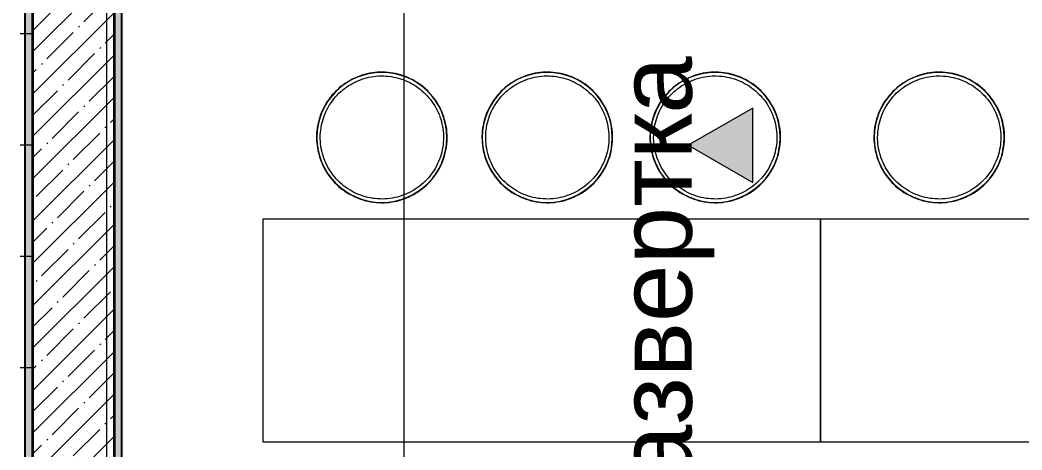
# Model space of a CAD drawing. Header units: millimetres. Extents: x 39286 to 136192, y -1987 to 27400.
# Drawn here: x 42126 to 44822, y 18278 to 19436 of the extents above; entities that cross this region are included whole.
import ezdxf

# ---------------------------------------------------------------- set-up
doc = ezdxf.new("R2010")
doc.units = ezdxf.units.MM
doc.linetypes.add('Осевая', pattern=[3175, 635, -476.25, 1587.5, -476.25])
for name, color, linetype, lineweight, true_color in [('A-WALL-1', 7, 'Continuous', 25, 0x3c3c3c), ('A-WALL-2', 7, 'Continuous', 35, 0x3c3c3c), ('A-WALL-FNSH-2', 7, 'Continuous', 13, 0x3c3c3c), ('I-FURN-1', 7, 'Continuous', 9, 0xf0f0f0)]:
    doc.layers.add(name, color=color, linetype=linetype, lineweight=lineweight, true_color=true_color)
for name, color, linetype, lineweight in [('G-ANNO-SYMB', 7, 'Continuous', 9), ('I-WALL', 7, 'Continuous', 9), ('S-STRS-MBND', 7, 'Continuous', 9), ('Оси-2', 7, 'Осевая', 9)]:
    doc.layers.add(name, color=color, linetype=linetype, lineweight=lineweight)
doc.styles.add('Arial_1', font='arial.ttf', dxfattribs={"height": 200})
pattern_1 = [(0, (0, 0), (121.92, 30.48), [10.058, -81.382, 10.058, -81.382, -487.68]), (0, (0, 0), (121.92, 30.48), [-182.88, 10.058, -172.822, 10.058, -81.382, -213.36]), (0, (0, 0), (121.92, 30.48), [-457.2, 10.058, -50.902, 10.058, -142.342]), (120, (45.72, 15.24), (-87.356454, 90.345817), [10.058, -81.382, 10.058, -81.382, -487.68]), (120, (45.72, 15.24), (-87.356454, 90.345817), [-182.88, 10.058, -172.822, 10.058, -81.382, -213.36]), (120, (45.72, 15.24), (-87.356454, 90.345817), [-457.2, 10.058, -50.902, 10.058, -142.342]), (240, (60.96, 76.2), (-34.563546, -120.825817), [10.058, -81.382, 10.058, -81.382, -487.68]), (240, (60.96, 76.2), (-34.563546, -120.825817), [-182.88, 10.058, -172.822, 10.058, -81.382, -213.36]), (240, (60.96, 76.2), (-34.563546, -120.825817), [-457.2, 10.058, -50.902, 10.058, -142.342])]

# ---------------------------------------------------------------- blocks, each defined once
blk = doc.blocks.new('Стол базовый прямоугольный - 1_216п-25420479-План разверток пом_ 1_38_ Этаж 1')
at = {"layer": 'I-FURN-1'}
for p, q in [((750, 300), (-750, 300)), ((-750, 300), (-750, -300)), ((750, -300), (750, 300)), ((-750, -300), (750, -300))]:
    blk.add_line(p, q, dxfattribs=at)
blk = doc.blocks.new('Stool _3_ - Aluminium Stool-V17-План разверток пом_ 1_38_ Этаж 1')
at = {"layer": 'I-FURN-1'}
blk.add_line((-1.2, 165.8), (3.8, 165.7), dxfattribs=at)
at = {"layer": 'I-FURN-1', "flags": 128}
for points in [[(175.8, 0), (175.7, 7), (175.2, 14), (174.5, 21), (173.6, 28), (172.3, 34.9), (170.8, 41.8), (169, 48.6), (166.9, 55.3), (164.5, 61.9), (161.9, 68.5), (159.1, 74.9), (155.9, 81.2), (152.6, 87.4), (148.9, 93.4), (145.1, 99.3), (141, 105), (136.7, 110.5), (132.2, 115.9), (127.4, 121.1), (122.5, 126.1), (117.3, 130.9), (112, 135.5), (106.5, 139.9), (100.8, 144), (95, 147.9), (89, 151.6), (82.9, 155), (76.6, 158.2), (70.2, 161.2), (63.7, 163.9), (57.1, 166.3), (50.4, 168.4), (43.6, 170.3), (36.8, 171.9), (29.9, 173.2), (22.9, 174.3), (15.9, 175.1), (8.9, 175.6), (1.9, 175.8), (-5.1, 175.7), (-12.2, 175.4), (-19.2, 174.8), (-26.1, 173.8), (-33.1, 172.7), (-39.9, 171.2), (-46.8, 169.5), (-53.5, 167.5), (-60.1, 165.2), (-66.7, 162.6), (-73.2, 159.9), (-79.5, 156.8), (-85.7, 153.5), (-91.8, 149.9), (-97.7, 146.2), (-103.5, 142.1), (-109.1, 137.9), (-114.5, 133.4), (-119.7, 128.7), (-124.8, 123.8), (-129.6, 118.7), (-134.3, 113.5), (-138.7, 108), (-142.9, 102.4), (-146.9, 96.6), (-150.6, 90.6), (-154.1, 84.5), (-157.4, 78.3), (-160.4, 71.9), (-163.2, 65.5), (-165.6, 58.9), (-167.9, 52.2), (-169.8, 45.5), (-171.5, 38.6), (-172.9, 31.7), (-174, 24.8), (-174.9, 17.8), (-175.5, 10.8), (-175.8, 3.8), (-175.8, 0)], [(-59.6, 154.7), (-53.9, 156.8), (-47.5, 158.8), (-41.1, 160.6), (-34.7, 162.1), (-28.2, 163.4), (-21.6, 164.4), (-15, 165.1), (-8.4, 165.6), (-1.8, 165.8)], [(4.8, 165.7), (11.5, 165.4), (18.1, 164.8), (24.6, 164), (31.2, 162.8), (37.7, 161.5), (44.1, 159.8), (50.5, 157.9), (56.7, 155.8), (62.9, 153.4), (69, 150.8)], [(-105.6, 127.8), (-100.4, 131.9), (-95.1, 135.8), (-89.6, 139.5), (-83.9, 143), (-78.1, 146.2), (-72.2, 149.2), (-66.2, 152), (-60.1, 154.5)], [(69.3, 150.6), (75, 147.9), (80.8, 144.8), (86.5, 141.4), (92.1, 137.8), (97.6, 134), (102.9, 130), (108, 125.8), (112.9, 121.4), (117.7, 116.8), (122.3, 112), (126.6, 107)], [(-154.7, 59.7), (-152.7, 64.6), (-150, 70.6), (-147.1, 76.6), (-143.9, 82.4), (-140.5, 88.1), (-136.8, 93.6), (-133, 99), (-128.9, 104.3), (-124.6, 109.3), (-120.2, 114.2), (-115.5, 118.9), (-110.7, 123.5), (-105.9, 127.5)], [(127.5, 106), (130.8, 101.9), (134.8, 96.5), (138.5, 91.1), (142.1, 85.5), (145.4, 79.7), (148.4, 73.8), (151.3, 67.8), (153.9, 61.7), (156.2, 55.5), (158.3, 49.2), (160.2, 42.9), (161.7, 36.4), (163.1, 29.9), (164.1, 23.4), (164.9, 16.8), (165.5, 10.2), (165.8, 3.6), (165.8, 0)], [(-162.3, 33.7), (-161, 39.4), (-159.3, 45.8), (-157.4, 52.2), (-155.2, 58.4), (-154.8, 59.3)], [(-165.8, 0), (-165.7, 6.6), (-165.3, 13.2), (-164.6, 19.8), (-163.7, 26.4), (-162.5, 32.9)], [(-175.8, 0), (-175.7, -7), (-175.2, -14), (-174.5, -21), (-173.6, -28), (-172.3, -34.9), (-170.8, -41.8), (-169, -48.6), (-166.9, -55.3), (-164.5, -61.9), (-161.9, -68.5), (-159.1, -74.9), (-155.9, -81.2), (-152.6, -87.4), (-148.9, -93.4), (-145.1, -99.3), (-141, -105), (-136.7, -110.5), (-132.2, -115.9), (-127.4, -121.1), (-122.5, -126.1), (-117.3, -130.9), (-112, -135.5), (-106.5, -139.9), (-100.8, -144), (-95, -147.9), (-89, -151.6), (-82.9, -155), (-76.6, -158.2), (-70.2, -161.2), (-63.7, -163.9), (-57.1, -166.3), (-50.4, -168.4), (-43.6, -170.3), (-36.8, -171.9), (-29.9, -173.2), (-22.9, -174.3), (-15.9, -175.1), (-8.9, -175.6), (-1.9, -175.8), (5.1, -175.7), (12.2, -175.4), (19.2, -174.8), (26.1, -173.8), (33.1, -172.7), (39.9, -171.2), (46.8, -169.5), (53.5, -167.5), (60.1, -165.2), (66.7, -162.6), (73.2, -159.9), (79.5, -156.8), (85.7, -153.5), (91.8, -149.9), (97.7, -146.2), (103.5, -142.1), (109.1, -137.9), (114.5, -133.4), (119.7, -128.7), (124.8, -123.8), (129.6, -118.7), (134.3, -113.5), (138.7, -108), (142.9, -102.4), (146.9, -96.6), (150.6, -90.6), (154.1, -84.5), (157.4, -78.3), (160.4, -71.9), (163.2, -65.5), (165.6, -58.9), (167.9, -52.2), (169.8, -45.5), (171.5, -38.6), (172.9, -31.7), (174, -24.8), (174.9, -17.8), (175.5, -10.8), (175.8, -3.8), (175.8, 0)], [(-44.1, -159.8), (-50.5, -157.9), (-56.7, -155.8), (-62.9, -153.4), (-69, -150.8), (-75, -147.9), (-80.8, -144.8), (-86.5, -141.4), (-92.1, -137.8), (-97.6, -134), (-102.9, -130), (-108, -125.8), (-112.9, -121.4), (-117.7, -116.8), (-122.3, -112), (-126.6, -107), (-130.8, -101.9), (-134.8, -96.5), (-138.5, -91.1), (-142.1, -85.5), (-145.4, -79.7), (-148.4, -73.8), (-151.3, -67.8), (-153.9, -61.7), (-156.2, -55.5), (-158.3, -49.2), (-160.2, -42.9), (-161.7, -36.4), (-163.1, -29.9), (-164.1, -23.4), (-164.9, -16.8), (-165.5, -10.2), (-165.8, -3.6), (-165.8, 0)], [(165.8, 0), (165.7, -6.6), (165.3, -13.2), (164.6, -19.8), (163.7, -26.4), (162.5, -32.9), (161, -39.4), (159.3, -45.8), (157.4, -52.2), (155.2, -58.4), (152.7, -64.6), (150, -70.6), (147.1, -76.6), (143.9, -82.4), (140.5, -88.1), (136.8, -93.6), (133, -99), (128.9, -104.3), (124.6, -109.3), (121, -113.4)], [(119.9, -114.5), (115.5, -118.9), (110.7, -123.5), (105.6, -127.8), (100.4, -131.9), (95.1, -135.8), (89.6, -139.5), (85, -142.3)], [(83.9, -143), (78.1, -146.2), (72.2, -149.2), (66.2, -152), (60.1, -154.5), (53.9, -156.8), (47.5, -158.8), (41.1, -160.6), (34.7, -162.1), (28.2, -163.4), (21.6, -164.4), (15, -165.1), (8.4, -165.6), (1.8, -165.8), (-4.8, -165.7), (-11.5, -165.4), (-18.1, -164.8), (-24.6, -164), (-31.2, -162.8), (-37.7, -161.5), (-44.1, -159.8)]]:
    blk.add_lwpolyline(points, dxfattribs=at)
at = {"layer": 'I-FURN-1'}
for start, end in [(360, 180), (0, 180), (180, 0), (180, 360)]:
    blk.add_arc((0, 0), 175, start, end, dxfattribs=at)
blk = doc.blocks.new('Stool _3_ - Aluminium Stool-V37-План разверток пом_ 1_38_ Этаж 1')
at = {"layer": 'I-FURN-1'}
blk.add_line((-1.2, 165.8), (3.8, 165.7), dxfattribs=at)
at = {"layer": 'I-FURN-1', "flags": 128}
for points in [[(175.8, 0), (175.7, 7), (175.2, 14), (174.5, 21), (173.6, 28), (172.3, 34.9), (170.8, 41.8), (169, 48.6), (166.9, 55.3), (164.5, 61.9), (161.9, 68.5), (159.1, 74.9), (155.9, 81.2), (152.6, 87.4), (148.9, 93.4), (145.1, 99.3), (141, 105), (136.7, 110.5), (132.2, 115.9), (127.4, 121.1), (122.5, 126.1), (117.3, 130.9), (112, 135.5), (106.5, 139.9), (100.8, 144), (95, 147.9), (89, 151.6), (82.9, 155), (76.6, 158.2), (70.2, 161.2), (63.7, 163.9), (57.1, 166.3), (50.4, 168.4), (43.6, 170.3), (36.8, 171.9), (29.9, 173.2), (22.9, 174.3), (15.9, 175.1), (8.9, 175.6), (1.9, 175.8), (-5.1, 175.7), (-12.2, 175.4), (-19.2, 174.8), (-26.1, 173.8), (-33.1, 172.7), (-39.9, 171.2), (-46.8, 169.5), (-53.5, 167.5), (-60.1, 165.2), (-66.7, 162.6), (-73.2, 159.9), (-79.5, 156.8), (-85.7, 153.5), (-91.8, 149.9), (-97.7, 146.2), (-103.5, 142.1), (-109.1, 137.9), (-114.5, 133.4), (-119.7, 128.7), (-124.8, 123.8), (-129.6, 118.7), (-134.3, 113.5), (-138.7, 108), (-142.9, 102.4), (-146.9, 96.6), (-150.6, 90.6), (-154.1, 84.5), (-157.4, 78.3), (-160.4, 71.9), (-163.2, 65.5), (-165.6, 58.9), (-167.9, 52.2), (-169.8, 45.5), (-171.5, 38.6), (-172.9, 31.7), (-174, 24.8), (-174.9, 17.8), (-175.5, 10.8), (-175.8, 3.8), (-175.8, 0)], [(-59.6, 154.7), (-53.9, 156.8), (-47.5, 158.8), (-41.1, 160.6), (-34.7, 162.1), (-28.2, 163.4), (-21.6, 164.4), (-15, 165.1), (-8.4, 165.6), (-1.8, 165.8)], [(4.8, 165.7), (11.5, 165.4), (18.1, 164.8), (24.6, 164), (31.2, 162.8), (37.7, 161.5), (44.1, 159.8), (50.5, 157.9), (56.7, 155.8), (62.9, 153.4), (69, 150.8)], [(-105.6, 127.8), (-100.4, 131.9), (-95.1, 135.8), (-89.6, 139.5), (-83.9, 143), (-78.1, 146.2), (-72.2, 149.2), (-66.2, 152), (-60.1, 154.5)], [(69.3, 150.6), (75, 147.9), (80.8, 144.8), (86.5, 141.4), (92.1, 137.8), (97.6, 134), (102.9, 130), (108, 125.8), (112.9, 121.4), (117.7, 116.8), (122.3, 112), (126.6, 107)], [(-154.7, 59.7), (-152.7, 64.6), (-150, 70.6), (-147.1, 76.6), (-143.9, 82.4), (-140.5, 88.1), (-136.8, 93.6), (-133, 99), (-128.9, 104.3), (-124.6, 109.3), (-120.2, 114.2), (-115.5, 118.9), (-110.7, 123.5), (-105.9, 127.5)], [(127.5, 106), (130.8, 101.9), (134.8, 96.5), (138.5, 91.1), (142.1, 85.5), (145.4, 79.7), (148.4, 73.8), (151.3, 67.8), (153.9, 61.7), (154.3, 60.7)], [(-162.3, 33.7), (-161, 39.4), (-159.3, 45.8), (-157.4, 52.2), (-155.2, 58.4), (-154.8, 59.3)], [(154.8, 59.3), (156.2, 55.5), (158.3, 49.2), (160.2, 42.9), (161.7, 36.4), (163.1, 29.9), (164.1, 23.4), (164.9, 16.8), (165.5, 10.2), (165.8, 3.6), (165.8, 0)], [(-165.8, 0), (-165.7, 6.6), (-165.3, 13.2), (-164.6, 19.8), (-163.7, 26.4), (-162.5, 32.9)], [(-175.8, 0), (-175.7, -7), (-175.2, -14), (-174.5, -21), (-173.6, -28), (-172.3, -34.9), (-170.8, -41.8), (-169, -48.6), (-166.9, -55.3), (-164.5, -61.9), (-161.9, -68.5), (-159.1, -74.9), (-155.9, -81.2), (-152.6, -87.4), (-148.9, -93.4), (-145.1, -99.3), (-141, -105), (-136.7, -110.5), (-132.2, -115.9), (-127.4, -121.1), (-122.5, -126.1), (-117.3, -130.9), (-112, -135.5), (-106.5, -139.9), (-100.8, -144), (-95, -147.9), (-89, -151.6), (-82.9, -155), (-76.6, -158.2), (-70.2, -161.2), (-63.7, -163.9), (-57.1, -166.3), (-50.4, -168.4), (-43.6, -170.3), (-36.8, -171.9), (-29.9, -173.2), (-22.9, -174.3), (-15.9, -175.1), (-8.9, -175.6), (-1.9, -175.8), (5.1, -175.7), (12.2, -175.4), (19.2, -174.8), (26.1, -173.8), (33.1, -172.7), (39.9, -171.2), (46.8, -169.5), (53.5, -167.5), (60.1, -165.2), (66.7, -162.6), (73.2, -159.9), (79.5, -156.8), (85.7, -153.5), (91.8, -149.9), (97.7, -146.2), (103.5, -142.1), (109.1, -137.9), (114.5, -133.4), (119.7, -128.7), (124.8, -123.8), (129.6, -118.7), (134.3, -113.5), (138.7, -108), (142.9, -102.4), (146.9, -96.6), (150.6, -90.6), (154.1, -84.5), (157.4, -78.3), (160.4, -71.9), (163.2, -65.5), (165.6, -58.9), (167.9, -52.2), (169.8, -45.5), (171.5, -38.6), (172.9, -31.7), (174, -24.8), (174.9, -17.8), (175.5, -10.8), (175.8, -3.8), (175.8, 0)], [(-44.1, -159.8), (-50.5, -157.9), (-56.7, -155.8), (-62.9, -153.4), (-69, -150.8), (-75, -147.9), (-80.8, -144.8), (-86.5, -141.4), (-92.1, -137.8), (-97.6, -134), (-102.9, -130), (-108, -125.8), (-112.9, -121.4), (-117.7, -116.8), (-122.3, -112), (-126.6, -107), (-130.8, -101.9), (-134.8, -96.5), (-138.5, -91.1), (-142.1, -85.5), (-145.4, -79.7), (-148.4, -73.8), (-151.3, -67.8), (-153.9, -61.7), (-156.2, -55.5), (-158.3, -49.2), (-160.2, -42.9), (-161.7, -36.4), (-163.1, -29.9), (-164.1, -23.4), (-164.9, -16.8), (-165.5, -10.2), (-165.8, -3.6), (-165.8, 0)], [(165.8, 0), (165.7, -6.6), (165.3, -13.2), (164.6, -19.8), (163.7, -26.4), (162.5, -32.9), (161, -39.4), (159.3, -45.8), (157.4, -52.2), (155.2, -58.4), (152.7, -64.6), (150, -70.6), (147.1, -76.6), (143.9, -82.4), (140.5, -88.1), (136.8, -93.6), (133, -99), (128.9, -104.3), (124.6, -109.3), (121, -113.4)], [(119.9, -114.5), (115.5, -118.9), (110.7, -123.5), (105.6, -127.8), (100.4, -131.9), (95.1, -135.8), (89.6, -139.5), (85, -142.3)], [(83.9, -143), (78.1, -146.2), (72.2, -149.2), (66.2, -152), (60.1, -154.5), (53.9, -156.8), (47.5, -158.8), (41.1, -160.6), (34.7, -162.1), (28.2, -163.4), (21.6, -164.4), (15, -165.1), (8.4, -165.6), (1.8, -165.8), (-4.8, -165.7), (-11.5, -165.4), (-18.1, -164.8), (-24.6, -164), (-31.2, -162.8), (-37.7, -161.5), (-44.1, -159.8)]]:
    blk.add_lwpolyline(points, dxfattribs=at)
at = {"layer": 'I-FURN-1'}
for start, end in [(360, 180), (0, 180), (180, 0), (180, 360)]:
    blk.add_arc((0, 0), 175, start, end, dxfattribs=at)
blk = doc.blocks.new('Stool _3_ - Aluminium Stool-V38-План разверток пом_ 1_38_ Этаж 1')
at = {"layer": 'I-FURN-1'}
blk.add_line((-1.2, 165.8), (3.8, 165.7), dxfattribs=at)
at = {"layer": 'I-FURN-1', "flags": 128}
for points in [[(175.8, 0), (175.7, 7), (175.2, 14), (174.5, 21), (173.6, 28), (172.3, 34.9), (170.8, 41.8), (169, 48.6), (166.9, 55.3), (164.5, 61.9), (161.9, 68.5), (159.1, 74.9), (155.9, 81.2), (152.6, 87.4), (148.9, 93.4), (145.1, 99.3), (141, 105), (136.7, 110.5), (132.2, 115.9), (127.4, 121.1), (122.5, 126.1), (117.3, 130.9), (112, 135.5), (106.5, 139.9), (100.8, 144), (95, 147.9), (89, 151.6), (82.9, 155), (76.6, 158.2), (70.2, 161.2), (63.7, 163.9), (57.1, 166.3), (50.4, 168.4), (43.6, 170.3), (36.8, 171.9), (29.9, 173.2), (22.9, 174.3), (15.9, 175.1), (8.9, 175.6), (1.9, 175.8), (-5.1, 175.7), (-12.2, 175.4), (-19.2, 174.8), (-26.1, 173.8), (-33.1, 172.7), (-39.9, 171.2), (-46.8, 169.5), (-53.5, 167.5), (-60.1, 165.2), (-66.7, 162.6), (-73.2, 159.9), (-79.5, 156.8), (-85.7, 153.5), (-91.8, 149.9), (-97.7, 146.2), (-103.5, 142.1), (-109.1, 137.9), (-114.5, 133.4), (-119.7, 128.7), (-124.8, 123.8), (-129.6, 118.7), (-134.3, 113.5), (-138.7, 108), (-142.9, 102.4), (-146.9, 96.6), (-150.6, 90.6), (-154.1, 84.5), (-157.4, 78.3), (-160.4, 71.9), (-163.2, 65.5), (-165.6, 58.9), (-167.9, 52.2), (-169.8, 45.5), (-171.5, 38.6), (-172.9, 31.7), (-174, 24.8), (-174.9, 17.8), (-175.5, 10.8), (-175.8, 3.8), (-175.8, 0)], [(-59.6, 154.7), (-53.9, 156.8), (-47.5, 158.8), (-41.1, 160.6), (-34.7, 162.1), (-28.2, 163.4), (-21.6, 164.4), (-15, 165.1), (-8.4, 165.6), (-1.8, 165.8)], [(4.8, 165.7), (11.5, 165.4), (18.1, 164.8), (24.6, 164), (31.2, 162.8), (37.7, 161.5), (44.1, 159.8), (50.5, 157.9), (56.7, 155.8), (62.9, 153.4), (69, 150.8)], [(-105.6, 127.8), (-100.4, 131.9), (-95.1, 135.8), (-89.6, 139.5), (-83.9, 143), (-78.1, 146.2), (-72.2, 149.2), (-66.2, 152), (-60.1, 154.5)], [(69.3, 150.6), (75, 147.9), (80.8, 144.8), (86.5, 141.4), (92.1, 137.8), (97.6, 134), (102.9, 130), (108, 125.8), (112.9, 121.4), (117.7, 116.8), (122.3, 112), (126.6, 107)], [(-162.3, 33.7), (-161, 39.4), (-159.3, 45.8), (-157.4, 52.2), (-155.2, 58.4), (-152.7, 64.6), (-150, 70.6), (-147.1, 76.6), (-143.9, 82.4), (-140.5, 88.1), (-136.8, 93.6), (-133, 99), (-128.9, 104.3), (-124.6, 109.3), (-120.2, 114.2), (-115.5, 118.9), (-110.7, 123.5), (-105.9, 127.5)], [(127.5, 106), (130.8, 101.9), (134.8, 96.5), (138.5, 91.1), (142.1, 85.5), (145.4, 79.7), (148.4, 73.8), (151.3, 67.8), (153.9, 61.7), (154.7, 59.7)], [(154.8, 59.3), (156.2, 55.5), (158.3, 49.2), (160.2, 42.9), (161.7, 36.4), (163.1, 29.9), (164.1, 23.4), (164.9, 16.8), (165.5, 10.2), (165.8, 3.6), (165.8, 0)], [(-165.8, 0), (-165.7, 6.6), (-165.3, 13.2), (-164.6, 19.8), (-163.7, 26.4), (-162.5, 32.9)], [(-175.8, 0), (-175.7, -7), (-175.2, -14), (-174.5, -21), (-173.6, -28), (-172.3, -34.9), (-170.8, -41.8), (-169, -48.6), (-166.9, -55.3), (-164.5, -61.9), (-161.9, -68.5), (-159.1, -74.9), (-155.9, -81.2), (-152.6, -87.4), (-148.9, -93.4), (-145.1, -99.3), (-141, -105), (-136.7, -110.5), (-132.2, -115.9), (-127.4, -121.1), (-122.5, -126.1), (-117.3, -130.9), (-112, -135.5), (-106.5, -139.9), (-100.8, -144), (-95, -147.9), (-89, -151.6), (-82.9, -155), (-76.6, -158.2), (-70.2, -161.2), (-63.7, -163.9), (-57.1, -166.3), (-50.4, -168.4), (-43.6, -170.3), (-36.8, -171.9), (-29.9, -173.2), (-22.9, -174.3), (-15.9, -175.1), (-8.9, -175.6), (-1.9, -175.8), (5.1, -175.7), (12.2, -175.4), (19.2, -174.8), (26.1, -173.8), (33.1, -172.7), (39.9, -171.2), (46.8, -169.5), (53.5, -167.5), (60.1, -165.2), (66.7, -162.6), (73.2, -159.9), (79.5, -156.8), (85.7, -153.5), (91.8, -149.9), (97.7, -146.2), (103.5, -142.1), (109.1, -137.9), (114.5, -133.4), (119.7, -128.7), (124.8, -123.8), (129.6, -118.7), (134.3, -113.5), (138.7, -108), (142.9, -102.4), (146.9, -96.6), (150.6, -90.6), (154.1, -84.5), (157.4, -78.3), (160.4, -71.9), (163.2, -65.5), (165.6, -58.9), (167.9, -52.2), (169.8, -45.5), (171.5, -38.6), (172.9, -31.7), (174, -24.8), (174.9, -17.8), (175.5, -10.8), (175.8, -3.8), (175.8, 0)], [(-44.1, -159.8), (-50.5, -157.9), (-56.7, -155.8), (-62.9, -153.4), (-69, -150.8), (-75, -147.9), (-80.8, -144.8), (-86.5, -141.4), (-92.1, -137.8), (-97.6, -134), (-102.9, -130), (-108, -125.8), (-112.9, -121.4), (-117.7, -116.8), (-122.3, -112), (-126.6, -107), (-130.8, -101.9), (-134.8, -96.5), (-138.5, -91.1), (-142.1, -85.5), (-145.4, -79.7), (-148.4, -73.8), (-151.3, -67.8), (-153.9, -61.7), (-156.2, -55.5), (-158.3, -49.2), (-160.2, -42.9), (-161.7, -36.4), (-163.1, -29.9), (-164.1, -23.4), (-164.9, -16.8), (-165.5, -10.2), (-165.8, -3.6), (-165.8, 0)], [(165.8, 0), (165.7, -6.6), (165.3, -13.2), (164.6, -19.8), (163.7, -26.4), (162.5, -32.9), (161, -39.4), (159.3, -45.8), (157.4, -52.2), (155.2, -58.4), (152.7, -64.6), (150, -70.6), (147.1, -76.6), (143.9, -82.4), (140.5, -88.1), (136.8, -93.6), (133, -99), (128.9, -104.3), (124.6, -109.3), (121, -113.4)], [(119.9, -114.5), (115.5, -118.9), (110.7, -123.5), (105.6, -127.8), (100.4, -131.9), (95.1, -135.8), (89.6, -139.5), (85.1, -142.3)], [(83.9, -143), (78.1, -146.2), (72.2, -149.2), (66.2, -152), (60.1, -154.5), (53.9, -156.8), (47.5, -158.8), (41.1, -160.6), (34.7, -162.1), (28.2, -163.4), (21.6, -164.4), (15, -165.1), (8.4, -165.6), (1.8, -165.8), (-4.8, -165.7), (-11.5, -165.4), (-18.1, -164.8), (-24.6, -164), (-31.2, -162.8), (-37.7, -161.5), (-44.1, -159.8)]]:
    blk.add_lwpolyline(points, dxfattribs=at)
at = {"layer": 'I-FURN-1'}
for start, end in [(360, 180), (0, 180), (180, 0), (180, 360)]:
    blk.add_arc((0, 0), 175, start, end, dxfattribs=at)
blk = doc.blocks.new('Stool _3_ - Aluminium Stool-V39-План разверток пом_ 1_38_ Этаж 1')
at = {"layer": 'I-FURN-1'}
blk.add_line((-1.2, 165.8), (3.8, 165.7), dxfattribs=at)
at = {"layer": 'I-FURN-1', "flags": 128}
for points in [[(175.8, 0), (175.7, 7), (175.2, 14), (174.5, 21), (173.6, 28), (172.3, 34.9), (170.8, 41.8), (169, 48.6), (166.9, 55.3), (164.5, 61.9), (161.9, 68.5), (159.1, 74.9), (155.9, 81.2), (152.6, 87.4), (148.9, 93.4), (145.1, 99.3), (141, 105), (136.7, 110.5), (132.2, 115.9), (127.4, 121.1), (122.5, 126.1), (117.3, 130.9), (112, 135.5), (106.5, 139.9), (100.8, 144), (95, 147.9), (89, 151.6), (82.9, 155), (76.6, 158.2), (70.2, 161.2), (63.7, 163.9), (57.1, 166.3), (50.4, 168.4), (43.6, 170.3), (36.8, 171.9), (29.9, 173.2), (22.9, 174.3), (15.9, 175.1), (8.9, 175.6), (1.9, 175.8), (-5.1, 175.7), (-12.2, 175.4), (-19.2, 174.8), (-26.1, 173.8), (-33.1, 172.7), (-39.9, 171.2), (-46.8, 169.5), (-53.5, 167.5), (-60.1, 165.2), (-66.7, 162.6), (-73.2, 159.9), (-79.5, 156.8), (-85.7, 153.5), (-91.8, 149.9), (-97.7, 146.2), (-103.5, 142.1), (-109.1, 137.9), (-114.5, 133.4), (-119.7, 128.7), (-124.8, 123.8), (-129.6, 118.7), (-134.3, 113.5), (-138.7, 108), (-142.9, 102.4), (-146.9, 96.6), (-150.6, 90.6), (-154.1, 84.5), (-157.4, 78.3), (-160.4, 71.9), (-163.2, 65.5), (-165.6, 58.9), (-167.9, 52.2), (-169.8, 45.5), (-171.5, 38.6), (-172.9, 31.7), (-174, 24.8), (-174.9, 17.8), (-175.5, 10.8), (-175.8, 3.8), (-175.8, 0)], [(-59.6, 154.7), (-53.9, 156.8), (-47.5, 158.8), (-41.1, 160.6), (-34.7, 162.1), (-28.2, 163.4), (-21.6, 164.4), (-15, 165.1), (-8.4, 165.6), (-1.8, 165.8)], [(4.8, 165.7), (11.5, 165.4), (18.1, 164.8), (24.6, 164), (31.2, 162.8), (37.7, 161.5), (44.1, 159.8), (50.5, 157.9), (56.7, 155.8), (62.9, 153.4), (69, 150.8)], [(-105.6, 127.8), (-100.4, 131.9), (-95.1, 135.8), (-89.6, 139.5), (-83.9, 143), (-78.1, 146.2), (-72.2, 149.2), (-66.2, 152), (-60.1, 154.5)], [(69.3, 150.6), (75, 147.9), (80.8, 144.8), (86.5, 141.4), (92.1, 137.8), (97.6, 134), (102.9, 130), (108, 125.8), (112.9, 121.4), (117.7, 116.8), (122.3, 112), (126.6, 107)], [(-154.7, 59.7), (-152.7, 64.6), (-150, 70.6), (-147.1, 76.6), (-143.9, 82.4), (-140.5, 88.1), (-136.8, 93.6), (-133, 99), (-128.9, 104.3), (-124.6, 109.3), (-120.2, 114.2), (-115.5, 118.9), (-110.7, 123.5), (-105.9, 127.5)], [(127.5, 106), (130.8, 101.9), (134.8, 96.5), (138.5, 91.1), (142.1, 85.5), (145.4, 79.7), (148.4, 73.8), (151.3, 67.8), (153.9, 61.7), (154.7, 59.7)], [(-162.3, 33.7), (-161, 39.4), (-159.3, 45.8), (-157.4, 52.2), (-155.2, 58.4), (-154.8, 59.3)], [(154.8, 59.3), (156.2, 55.5), (158.3, 49.2), (160.2, 42.9), (161.7, 36.4), (163.1, 29.9), (164.1, 23.4), (164.9, 16.8), (165.5, 10.2), (165.8, 3.6), (165.8, 0)], [(-165.8, 0), (-165.7, 6.6), (-165.3, 13.2), (-164.6, 19.8), (-163.7, 26.4), (-162.5, 32.9)], [(-175.8, 0), (-175.7, -7), (-175.2, -14), (-174.5, -21), (-173.6, -28), (-172.3, -34.9), (-170.8, -41.8), (-169, -48.6), (-166.9, -55.3), (-164.5, -61.9), (-161.9, -68.5), (-159.1, -74.9), (-155.9, -81.2), (-152.6, -87.4), (-148.9, -93.4), (-145.1, -99.3), (-141, -105), (-136.7, -110.5), (-132.2, -115.9), (-127.4, -121.1), (-122.5, -126.1), (-117.3, -130.9), (-112, -135.5), (-106.5, -139.9), (-100.8, -144), (-95, -147.9), (-89, -151.6), (-82.9, -155), (-76.6, -158.2), (-70.2, -161.2), (-63.7, -163.9), (-57.1, -166.3), (-50.4, -168.4), (-43.6, -170.3), (-36.8, -171.9), (-29.9, -173.2), (-22.9, -174.3), (-15.9, -175.1), (-8.9, -175.6), (-1.9, -175.8), (5.1, -175.7), (12.2, -175.4), (19.2, -174.8), (26.1, -173.8), (33.1, -172.7), (39.9, -171.2), (46.8, -169.5), (53.5, -167.5), (60.1, -165.2), (66.7, -162.6), (73.2, -159.9), (79.5, -156.8), (85.7, -153.5), (91.8, -149.9), (97.7, -146.2), (103.5, -142.1), (109.1, -137.9), (114.5, -133.4), (119.7, -128.7), (124.8, -123.8), (129.6, -118.7), (134.3, -113.5), (138.7, -108), (142.9, -102.4), (146.9, -96.6), (150.6, -90.6), (154.1, -84.5), (157.4, -78.3), (160.4, -71.9), (163.2, -65.5), (165.6, -58.9), (167.9, -52.2), (169.8, -45.5), (171.5, -38.6), (172.9, -31.7), (174, -24.8), (174.9, -17.8), (175.5, -10.8), (175.8, -3.8), (175.8, 0)], [(-44.1, -159.8), (-50.5, -157.9), (-56.7, -155.8), (-62.9, -153.4), (-69, -150.8), (-75, -147.9), (-80.8, -144.8), (-86.5, -141.4), (-92.1, -137.8), (-97.6, -134), (-102.9, -130), (-108, -125.8), (-112.9, -121.4), (-117.7, -116.8), (-122.3, -112), (-126.6, -107), (-130.8, -101.9), (-134.8, -96.5), (-138.5, -91.1), (-142.1, -85.5), (-145.4, -79.7), (-148.4, -73.8), (-151.3, -67.8), (-153.9, -61.7), (-156.2, -55.5), (-158.3, -49.2), (-160.2, -42.9), (-161.7, -36.4), (-163.1, -29.9), (-164.1, -23.4), (-164.9, -16.8), (-165.5, -10.2), (-165.8, -3.6), (-165.8, 0)], [(165.8, 0), (165.7, -6.6), (165.3, -13.2), (164.6, -19.8), (163.7, -26.4), (162.5, -32.9), (161, -39.4), (159.3, -45.8), (157.4, -52.2), (155.2, -58.4), (152.7, -64.6), (150, -70.6), (147.1, -76.6), (143.9, -82.4), (140.5, -88.1), (136.8, -93.6), (133, -99), (128.9, -104.3), (124.6, -109.3), (121, -113.4)], [(119.9, -114.5), (115.5, -118.9), (110.7, -123.5), (105.6, -127.8), (100.4, -131.9), (95.1, -135.8), (89.6, -139.5), (85, -142.3)], [(83.9, -143), (78.1, -146.2), (72.2, -149.2), (66.2, -152), (60.1, -154.5), (53.9, -156.8), (47.5, -158.8), (41.1, -160.6), (34.7, -162.1), (28.2, -163.4), (21.6, -164.4), (15, -165.1), (8.4, -165.6), (1.8, -165.8), (-4.8, -165.7), (-11.5, -165.4), (-18.1, -164.8), (-24.6, -164), (-31.2, -162.8), (-37.7, -161.5), (-44.1, -159.8)]]:
    blk.add_lwpolyline(points, dxfattribs=at)
at = {"layer": 'I-FURN-1'}
for start, end in [(360, 180), (0, 180), (180, 0), (180, 360)]:
    blk.add_arc((0, 0), 175, start, end, dxfattribs=at)
blk = doc.blocks.new('Фасад - Марка фасада_Указатель-25386507-План разверток пом_ 1_38_ Этаж 1')
at = {"layer": 'G-ANNO-SYMB'}
blk.add_hatch(color=256, dxfattribs=at).paths.add_polyline_path([(-1, 0), (0, 1.732), (1, 0), (0, 0)])
for p, q in [((0, 1.732), (-1, 0)), ((1, 0), (0, 1.732)), ((-1, 0), (0, 0)), ((0, 0), (1, 0))]:
    blk.add_line(p, q, dxfattribs=at)

msp = doc.modelspace()

# ---------------------------------------------------------------- hatches: boundary and pattern name
at = {"layer": 'I-WALL'}
h = msp.add_hatch(dxfattribs=at)
h.set_pattern_fill('FP_17', color=256, style=0, pattern_type=2)
h.set_pattern_definition(pattern_1)
h.paths.add_polyline_path([(42160, 15220), (42160, 23400), (42140, 23400), (42140, 15220)])
h = msp.add_hatch(dxfattribs=at)
h.set_pattern_fill('FP_3', color=256, style=0, pattern_type=2)
h.set_pattern_definition([(45, (0, 0), (-57.02463, 57.02463), []), (45, (57.025, 0), (-57.02463, 57.02463), [100.806, -20.161, 3.353, -16.808])])
h.paths.add_polyline_path([(42160, 17300), (42380, 17300), (42380, 22700), (42160, 22700), (42160, 17458.2)])
h = msp.add_hatch(dxfattribs=at)
h.set_pattern_fill('FP_17', color=256, style=0, pattern_type=2)
h.set_pattern_definition(pattern_1)
h.paths.add_polyline_path([(42400, 17300), (42400, 22700), (42380, 22700), (42380, 17300)])

# ---------------------------------------------------------------- linework, layer by layer
at = {"layer": 'A-WALL-1'}
for p, q in [((42140, 15220), (42140, 23380)), ((42160, 16700), (42160, 23400)), ((42400, 17300), (42400, 22700))]:
    msp.add_line(p, q, dxfattribs=at)
at = {"layer": 'A-WALL-2'}
for p, q in [((42160, 22700), (42160, 17300)), ((42380, 17300), (42380, 22700))]:
    msp.add_line(p, q, dxfattribs=at)
at = {"layer": 'A-WALL-FNSH-2'}
for p, q in [((42139, 23379), (42139, 15220)), ((42401, 17900), (42401, 19699))]:
    msp.add_line(p, q, dxfattribs=at)
at = {"layer": 'S-STRS-MBND'}
for p, q in [((42160, 16700), (42160, 20600)), ((42126.1, 19400), (42160, 19400)), ((42126.1, 19400), (42160, 19400)), ((42126.1, 19100), (42160, 19100)), ((42126.1, 19100), (42160, 19100)), ((42126.1, 18800), (42160, 18800)), ((42126.1, 18800), (42160, 18800)), ((42126.1, 18500), (42160, 18500)), ((42126.1, 18500), (42160, 18500))]:
    msp.add_line(p, q, dxfattribs=at)
at = {"layer": 'Оси-2'}
for p, q in [((42360, 10790), (42360, 24898.1)), ((43160, 10790), (43160, 24898.1))]:
    msp.add_line(p, q, dxfattribs=at)

# ---------------------------------------------------------------- block references
at = {"layer": 'G-ANNO-SYMB', "xscale": 99.99999999999993, "yscale": 99.99999999999993, "zscale": 99.99999999999993, "rotation": 89.99999999999962}
msp.add_blockref('Фасад - Марка фасада_Указатель-25386507-План разверток пом_ 1_38_ Этаж 1', (44097.7, 19098.8), dxfattribs=at)
at = {"layer": 'I-FURN-1'}
for name, p in [('Stool _3_ - Aluminium Stool-V37-План разверток пом_ 1_38_ Этаж 1', (43099.8, 19119.8)), ('Stool _3_ - Aluminium Stool-V38-План разверток пом_ 1_38_ Этаж 1', (43545, 19119.8)), ('Stool _3_ - Aluminium Stool-V39-План разверток пом_ 1_38_ Этаж 1', (43997, 19119.8)), ('Stool _3_ - Aluminium Stool-V17-План разверток пом_ 1_38_ Этаж 1', (44599.8, 19119.8))]:
    msp.add_blockref(name, p, dxfattribs=at)
at = {"layer": 'I-FURN-1', "rotation": 180}
for p in [(43529.8, 18600), (45029.8, 18600)]:
    msp.add_blockref('Стол базовый прямоугольный - 1_216п-25420479-План разверток пом_ 1_38_ Этаж 1', p, dxfattribs=at)

# ---------------------------------------------------------------- texts
at = {"layer": 'G-ANNO-SYMB', "insert": (43733.9, 18004.1), "char_height": 200, "width": 1659.493, "attachment_point": 1, "rotation": 90, "style": 'Arial_1'}
msp.add_mtext('Развертка', dxfattribs=at)

doc.saveas('drawing.dxf')
